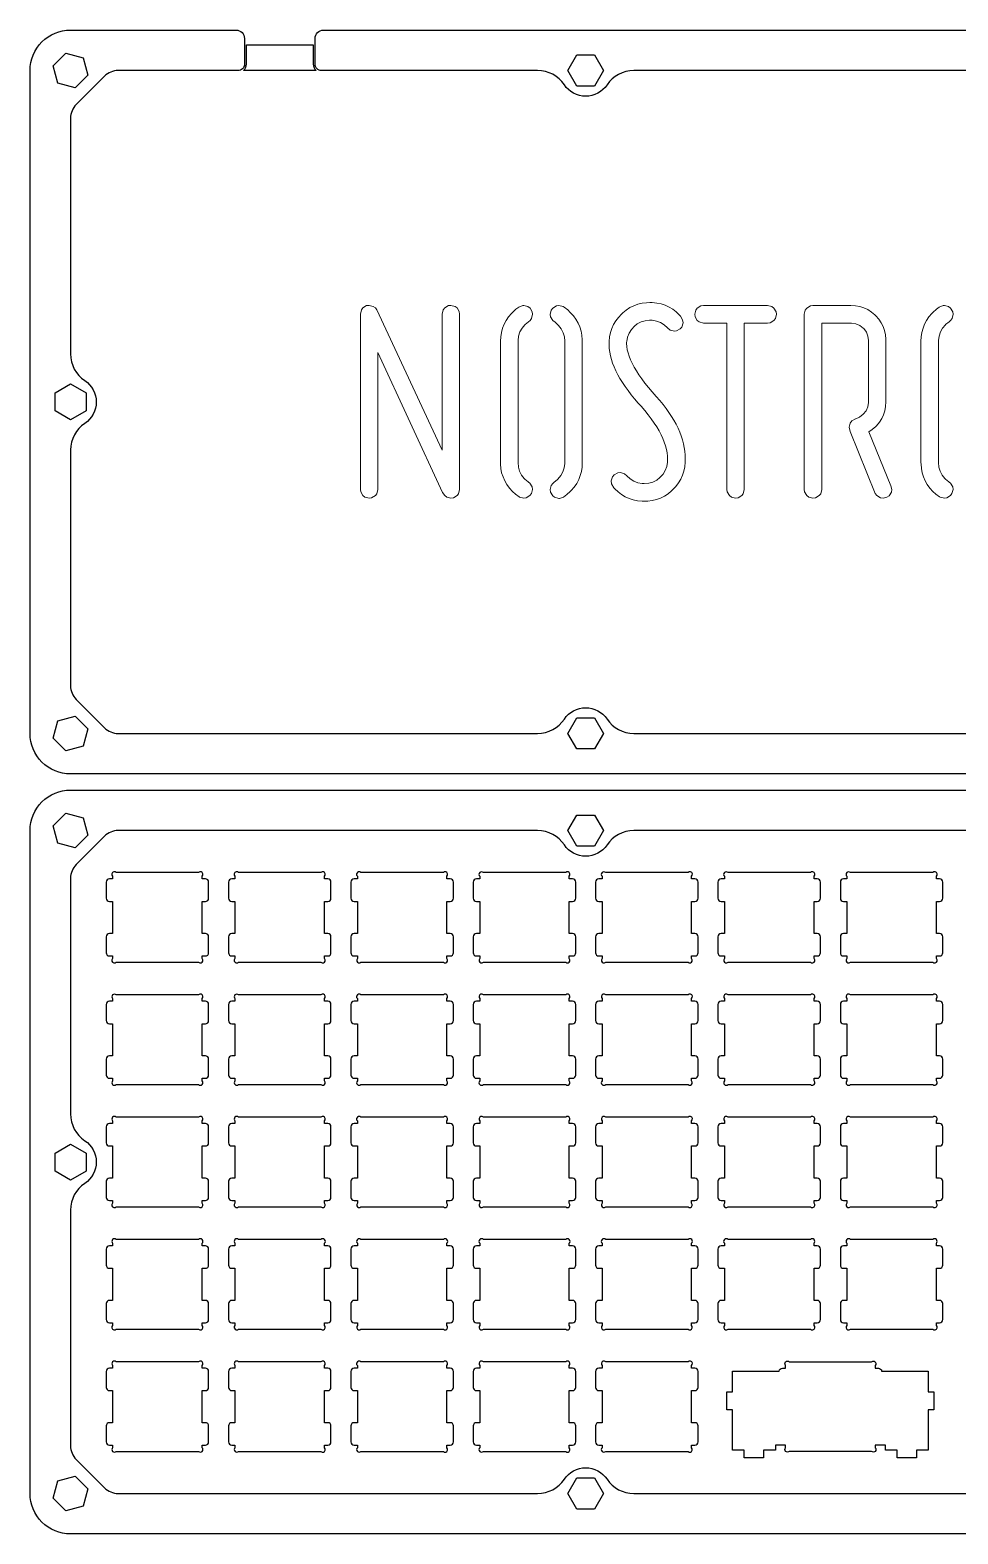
# Model space of a CAD drawing. Header units: inches. Extents: x 19 to 269, y -352 to -118.
# Drawn here: x 19.4 to 163.9, y -352.4 to -118.2 of the extents above; entities that cross this region are included whole.
import ezdxf

# ---------------------------------------------------------------- set-up
doc = ezdxf.new("R2010")
doc.units = ezdxf.units.IN
doc.header["$MEASUREMENT"] = 0
doc.layers.add('Acrylic Border', color=4, linetype='Continuous')

msp = doc.modelspace()

# ---------------------------------------------------------------- linework, layer by layer
at = {"layer": 'Acrylic Border'}
for points in [[(262.33, -234.04), (25.73, -234.04, -0.414214), (19.43, -227.74), (19.43, -124.49, -0.414214), (25.73, -118.19), (51.51, -118.19, -0.414214), (52.81, -119.49), (52.81, -123.49, -0.414214), (51.81, -124.49), (33.15, -124.49, 0.198912), (31.02, -125.37), (26.61, -129.78, 0.198912), (25.73, -131.9), (25.73, -168.63, 0.250492), (27.95, -172.79, -0.534522), (27.95, -179.44, 0.250492), (25.73, -183.59), (25.73, -220.32, 0.198912), (26.61, -222.44), (31.02, -226.86, 0.198912), (33.15, -227.74), (98.45, -227.74, 0.250492), (102.61, -225.51, -0.534522), (109.26, -225.51, 0.250492), (113.41, -227.74), (174.65, -227.74, 0.250492)], [(174.65, -124.49), (113.41, -124.49, 0.250492), (109.26, -126.71, -0.534522), (102.61, -126.71, 0.250492), (98.45, -124.49), (64.81, -124.49, -0.414214), (63.81, -123.49), (63.81, -119.49, -0.414214), (65.11, -118.19), (262.33, -118.19, -0.414214)], [(262.33, -352.42), (25.73, -352.42, -0.414214), (19.43, -346.12), (19.43, -242.87, -0.414214), (25.73, -236.57), (262.33, -236.57, -0.414214), (268.63, -242.87), (268.63, -346.12, -0.414214), (262.33, -352.42)], [(174.65, -242.87), (113.41, -242.87, 0.250492), (109.26, -245.1, -0.534522), (102.61, -245.1, 0.250492), (98.45, -242.87), (33.15, -242.87, 0.198912), (31.02, -243.75), (26.61, -248.17, 0.198912), (25.73, -250.29), (25.73, -287.01, 0.250492), (27.95, -291.17, -0.534522), (27.95, -297.82, 0.250492), (25.73, -301.98), (25.73, -338.71, 0.198912), (26.61, -340.83), (31.02, -345.24, 0.198912), (33.15, -346.12), (98.45, -346.12, 0.250492), (102.61, -343.9, -0.534522), (109.26, -343.9, 0.250492), (113.41, -346.12), (174.65, -346.12, 0.250492)]]:
    msp.add_lwpolyline(points, format="xyb", dxfattribs=at)
at = {"layer": 'Acrylic Border', "linetype": 'Continuous'}
for points in [[(23.03, -123.76), (25.01, -121.78), (27.71, -122.51), (28.44, -125.21), (26.46, -127.19), (23.75, -126.47)], [(104.53, -122.06), (107.33, -122.06), (108.73, -124.49), (107.33, -126.91), (104.53, -126.91), (103.13, -124.49)], [(23.31, -177.51), (23.31, -174.71), (25.73, -173.31), (28.16, -174.71), (28.16, -177.51), (25.73, -178.91)], [(25.01, -230.44), (23.03, -228.46), (23.75, -225.76), (26.46, -225.03), (28.44, -227.01), (27.71, -229.72)], [(104.53, -225.31), (107.33, -225.31), (108.73, -227.74), (107.33, -230.16), (104.53, -230.16), (103.13, -227.74)], [(23.03, -242.15), (25.01, -240.17), (27.71, -240.89), (28.44, -243.6), (26.46, -245.58), (23.75, -244.85)], [(107.33, -245.3), (104.53, -245.3), (103.13, -242.87), (104.53, -240.45), (107.33, -240.45), (108.73, -242.87)], [(28.16, -293.1), (28.16, -295.9), (25.73, -297.3), (23.31, -295.9), (23.31, -293.1), (25.73, -291.7)], [(25.01, -348.83), (23.03, -346.85), (23.75, -344.14), (26.46, -343.42), (28.44, -345.4), (27.71, -348.1)], [(107.33, -348.55), (104.53, -348.55), (103.13, -346.12), (104.53, -343.7), (107.33, -343.7), (108.73, -346.12)]]:
    msp.add_lwpolyline(points, close=True, dxfattribs=at)
at = {"layer": 'Acrylic Border'}
for points in [[(52.64, -124.49, 0.222999), (53.11, -123.49), (53.11, -120.49), (63.51, -120.49), (63.51, -123.49, 0.222999), (63.98, -124.49)], [(46.23, -262.81), (46.23, -262.4), (46.73, -262.4, 0.414214), (47.23, -261.9), (47.23, -259.4, 0.414214), (46.73, -258.9), (46.23, -258.9), (46.23, -253.9), (46.73, -253.9, 0.414214), (47.23, -253.4), (47.23, -250.9, 0.414214), (46.73, -250.4), (46.23, -250.4), (46.23, -249.99, 1), (45.67, -249.42), (32.85, -249.42, 1), (32.28, -249.99), (32.28, -250.4), (31.78, -250.4, 0.414214), (31.28, -250.9), (31.28, -253.4, 0.414214), (31.78, -253.9), (32.28, -253.9), (32.28, -258.9), (31.78, -258.9, 0.414214), (31.28, -259.4), (31.28, -261.9, 0.414214), (31.78, -262.4), (32.28, -262.4), (32.28, -262.81, 1), (32.85, -263.37), (45.67, -263.37, 1)], [(65.28, -262.81), (65.28, -262.4), (65.78, -262.4, 0.414214), (66.28, -261.9), (66.28, -259.4, 0.414214), (65.78, -258.9), (65.28, -258.9), (65.28, -253.9), (65.78, -253.9, 0.414214), (66.28, -253.4), (66.28, -250.9, 0.414214), (65.78, -250.4), (65.28, -250.4), (65.28, -249.99, 1), (64.72, -249.42), (51.9, -249.42, 1), (51.33, -249.99), (51.33, -250.4), (50.83, -250.4, 0.414214), (50.33, -250.9), (50.33, -253.4, 0.414214), (50.83, -253.9), (51.33, -253.9), (51.33, -258.9), (50.83, -258.9, 0.414214), (50.33, -259.4), (50.33, -261.9, 0.414214), (50.83, -262.4), (51.33, -262.4), (51.33, -262.81, 1), (51.9, -263.37), (64.72, -263.37, 1)], [(84.33, -262.81), (84.33, -262.4), (84.83, -262.4, 0.414214), (85.33, -261.9), (85.33, -259.4, 0.414214), (84.83, -258.9), (84.33, -258.9), (84.33, -253.9), (84.83, -253.9, 0.414214), (85.33, -253.4), (85.33, -250.9, 0.414214), (84.83, -250.4), (84.33, -250.4), (84.33, -249.99, 1), (83.77, -249.42), (70.95, -249.42, 1), (70.38, -249.99), (70.38, -250.4), (69.88, -250.4, 0.414214), (69.38, -250.9), (69.38, -253.4, 0.414214), (69.88, -253.9), (70.38, -253.9), (70.38, -258.9), (69.88, -258.9, 0.414214), (69.38, -259.4), (69.38, -261.9, 0.414214), (69.88, -262.4), (70.38, -262.4), (70.38, -262.81, 1), (70.95, -263.37), (83.77, -263.37, 1)], [(103.38, -262.81), (103.38, -262.4), (103.88, -262.4, 0.414214), (104.38, -261.9), (104.38, -259.4, 0.414214), (103.88, -258.9), (103.38, -258.9), (103.38, -253.9), (103.88, -253.9, 0.414214), (104.38, -253.4), (104.38, -250.9, 0.414214), (103.88, -250.4), (103.38, -250.4), (103.38, -249.99, 1), (102.82, -249.42), (90, -249.42, 1), (89.43, -249.99), (89.43, -250.4), (88.93, -250.4, 0.414214), (88.43, -250.9), (88.43, -253.4, 0.414214), (88.93, -253.9), (89.43, -253.9), (89.43, -258.9), (88.93, -258.9, 0.414214), (88.43, -259.4), (88.43, -261.9, 0.414214), (88.93, -262.4), (89.43, -262.4), (89.43, -262.81, 1), (90, -263.37), (102.82, -263.37, 1)], [(122.43, -262.81), (122.43, -262.4), (122.93, -262.4, 0.414214), (123.43, -261.9), (123.43, -259.4, 0.414214), (122.93, -258.9), (122.43, -258.9), (122.43, -253.9), (122.93, -253.9, 0.414214), (123.43, -253.4), (123.43, -250.9, 0.414214), (122.93, -250.4), (122.43, -250.4), (122.43, -249.99, 1), (121.87, -249.42), (109.05, -249.42, 1), (108.48, -249.99), (108.48, -250.4), (107.98, -250.4, 0.414214), (107.48, -250.9), (107.48, -253.4, 0.414214), (107.98, -253.9), (108.48, -253.9), (108.48, -258.9), (107.98, -258.9, 0.414214), (107.48, -259.4), (107.48, -261.9, 0.414214), (107.98, -262.4), (108.48, -262.4), (108.48, -262.81, 1), (109.05, -263.37), (121.87, -263.37, 1)], [(141.48, -262.81), (141.48, -262.4), (141.98, -262.4, 0.414214), (142.48, -261.9), (142.48, -259.4, 0.414214), (141.98, -258.9), (141.48, -258.9), (141.48, -253.9), (141.98, -253.9, 0.414214), (142.48, -253.4), (142.48, -250.9, 0.414214), (141.98, -250.4), (141.48, -250.4), (141.48, -249.99, 1), (140.92, -249.42), (128.1, -249.42, 1), (127.53, -249.99), (127.53, -250.4), (127.03, -250.4, 0.414214), (126.53, -250.9), (126.53, -253.4, 0.414214), (127.03, -253.9), (127.53, -253.9), (127.53, -258.9), (127.03, -258.9, 0.414214), (126.53, -259.4), (126.53, -261.9, 0.414214), (127.03, -262.4), (127.53, -262.4), (127.53, -262.81, 1), (128.1, -263.37), (140.92, -263.37, 1)], [(160.53, -262.81), (160.53, -262.4), (161.03, -262.4, 0.414214), (161.53, -261.9), (161.53, -259.4, 0.414214), (161.03, -258.9), (160.53, -258.9), (160.53, -253.9), (161.03, -253.9, 0.414214), (161.53, -253.4), (161.53, -250.9, 0.414214), (161.03, -250.4), (160.53, -250.4), (160.53, -249.99, 1), (159.97, -249.42), (147.15, -249.42, 1), (146.58, -249.99), (146.58, -250.4), (146.08, -250.4, 0.414214), (145.58, -250.9), (145.58, -253.4, 0.414214), (146.08, -253.9), (146.58, -253.9), (146.58, -258.9), (146.08, -258.9, 0.414214), (145.58, -259.4), (145.58, -261.9, 0.414214), (146.08, -262.4), (146.58, -262.4), (146.58, -262.81, 1), (147.15, -263.37), (159.97, -263.37, 1)], [(46.23, -281.86), (46.23, -281.45), (46.73, -281.45, 0.414214), (47.23, -280.95), (47.23, -278.45, 0.414214), (46.73, -277.95), (46.23, -277.95), (46.23, -272.95), (46.73, -272.95, 0.414214), (47.23, -272.45), (47.23, -269.95, 0.414214), (46.73, -269.45), (46.23, -269.45), (46.23, -269.04, 1), (45.67, -268.47), (32.85, -268.47, 1), (32.28, -269.04), (32.28, -269.45), (31.78, -269.45, 0.414214), (31.28, -269.95), (31.28, -272.45, 0.414214), (31.78, -272.95), (32.28, -272.95), (32.28, -277.95), (31.78, -277.95, 0.414214), (31.28, -278.45), (31.28, -280.95, 0.414214), (31.78, -281.45), (32.28, -281.45), (32.28, -281.86, 1), (32.85, -282.42), (45.67, -282.42, 1)], [(65.28, -281.86), (65.28, -281.45), (65.78, -281.45, 0.414214), (66.28, -280.95), (66.28, -278.45, 0.414214), (65.78, -277.95), (65.28, -277.95), (65.28, -272.95), (65.78, -272.95, 0.414214), (66.28, -272.45), (66.28, -269.95, 0.414214), (65.78, -269.45), (65.28, -269.45), (65.28, -269.04, 1), (64.72, -268.47), (51.9, -268.47, 1), (51.33, -269.04), (51.33, -269.45), (50.83, -269.45, 0.414214), (50.33, -269.95), (50.33, -272.45, 0.414214), (50.83, -272.95), (51.33, -272.95), (51.33, -277.95), (50.83, -277.95, 0.414214), (50.33, -278.45), (50.33, -280.95, 0.414214), (50.83, -281.45), (51.33, -281.45), (51.33, -281.86, 1), (51.9, -282.42), (64.72, -282.42, 1)], [(84.33, -281.86), (84.33, -281.45), (84.83, -281.45, 0.414214), (85.33, -280.95), (85.33, -278.45, 0.414214), (84.83, -277.95), (84.33, -277.95), (84.33, -272.95), (84.83, -272.95, 0.414214), (85.33, -272.45), (85.33, -269.95, 0.414214), (84.83, -269.45), (84.33, -269.45), (84.33, -269.04, 1), (83.77, -268.47), (70.95, -268.47, 1), (70.38, -269.04), (70.38, -269.45), (69.88, -269.45, 0.414214), (69.38, -269.95), (69.38, -272.45, 0.414214), (69.88, -272.95), (70.38, -272.95), (70.38, -277.95), (69.88, -277.95, 0.414214), (69.38, -278.45), (69.38, -280.95, 0.414214), (69.88, -281.45), (70.38, -281.45), (70.38, -281.86, 1), (70.95, -282.42), (83.77, -282.42, 1)], [(103.38, -281.86), (103.38, -281.45), (103.88, -281.45, 0.414214), (104.38, -280.95), (104.38, -278.45, 0.414214), (103.88, -277.95), (103.38, -277.95), (103.38, -272.95), (103.88, -272.95, 0.414214), (104.38, -272.45), (104.38, -269.95, 0.414214), (103.88, -269.45), (103.38, -269.45), (103.38, -269.04, 1), (102.82, -268.47), (90, -268.47, 1), (89.43, -269.04), (89.43, -269.45), (88.93, -269.45, 0.414214), (88.43, -269.95), (88.43, -272.45, 0.414214), (88.93, -272.95), (89.43, -272.95), (89.43, -277.95), (88.93, -277.95, 0.414214), (88.43, -278.45), (88.43, -280.95, 0.414214), (88.93, -281.45), (89.43, -281.45), (89.43, -281.86, 1), (90, -282.42), (102.82, -282.42, 1)], [(122.43, -281.86), (122.43, -281.45), (122.93, -281.45, 0.414214), (123.43, -280.95), (123.43, -278.45, 0.414214), (122.93, -277.95), (122.43, -277.95), (122.43, -272.95), (122.93, -272.95, 0.414214), (123.43, -272.45), (123.43, -269.95, 0.414214), (122.93, -269.45), (122.43, -269.45), (122.43, -269.04, 1), (121.87, -268.47), (109.05, -268.47, 1), (108.48, -269.04), (108.48, -269.45), (107.98, -269.45, 0.414214), (107.48, -269.95), (107.48, -272.45, 0.414214), (107.98, -272.95), (108.48, -272.95), (108.48, -277.95), (107.98, -277.95, 0.414214), (107.48, -278.45), (107.48, -280.95, 0.414214), (107.98, -281.45), (108.48, -281.45), (108.48, -281.86, 1), (109.05, -282.42), (121.87, -282.42, 1)], [(141.48, -281.86), (141.48, -281.45), (141.98, -281.45, 0.414214), (142.48, -280.95), (142.48, -278.45, 0.414214), (141.98, -277.95), (141.48, -277.95), (141.48, -272.95), (141.98, -272.95, 0.414214), (142.48, -272.45), (142.48, -269.95, 0.414214), (141.98, -269.45), (141.48, -269.45), (141.48, -269.04, 1), (140.92, -268.47), (128.1, -268.47, 1), (127.53, -269.04), (127.53, -269.45), (127.03, -269.45, 0.414214), (126.53, -269.95), (126.53, -272.45, 0.414214), (127.03, -272.95), (127.53, -272.95), (127.53, -277.95), (127.03, -277.95, 0.414214), (126.53, -278.45), (126.53, -280.95, 0.414214), (127.03, -281.45), (127.53, -281.45), (127.53, -281.86, 1), (128.1, -282.42), (140.92, -282.42, 1)], [(160.53, -281.86), (160.53, -281.45), (161.03, -281.45, 0.414214), (161.53, -280.95), (161.53, -278.45, 0.414214), (161.03, -277.95), (160.53, -277.95), (160.53, -272.95), (161.03, -272.95, 0.414214), (161.53, -272.45), (161.53, -269.95, 0.414214), (161.03, -269.45), (160.53, -269.45), (160.53, -269.04, 1), (159.97, -268.47), (147.15, -268.47, 1), (146.58, -269.04), (146.58, -269.45), (146.08, -269.45, 0.414214), (145.58, -269.95), (145.58, -272.45, 0.414214), (146.08, -272.95), (146.58, -272.95), (146.58, -277.95), (146.08, -277.95, 0.414214), (145.58, -278.45), (145.58, -280.95, 0.414214), (146.08, -281.45), (146.58, -281.45), (146.58, -281.86, 1), (147.15, -282.42), (159.97, -282.42, 1)], [(46.23, -300.91), (46.23, -300.5), (46.73, -300.5, 0.414214), (47.23, -300), (47.23, -297.5, 0.414214), (46.73, -297), (46.23, -297), (46.23, -292), (46.73, -292, 0.414214), (47.23, -291.5), (47.23, -289, 0.414214), (46.73, -288.5), (46.23, -288.5), (46.23, -288.09, 1), (45.67, -287.52), (32.85, -287.52, 1), (32.28, -288.09), (32.28, -288.5), (31.78, -288.5, 0.414214), (31.28, -289), (31.28, -291.5, 0.414214), (31.78, -292), (32.28, -292), (32.28, -297), (31.78, -297, 0.414214), (31.28, -297.5), (31.28, -300, 0.414214), (31.78, -300.5), (32.28, -300.5), (32.28, -300.91, 1), (32.85, -301.47), (45.67, -301.47, 1)], [(65.28, -300.91), (65.28, -300.5), (65.78, -300.5, 0.414214), (66.28, -300), (66.28, -297.5, 0.414214), (65.78, -297), (65.28, -297), (65.28, -292), (65.78, -292, 0.414214), (66.28, -291.5), (66.28, -289, 0.414214), (65.78, -288.5), (65.28, -288.5), (65.28, -288.09, 1), (64.72, -287.52), (51.9, -287.52, 1), (51.33, -288.09), (51.33, -288.5), (50.83, -288.5, 0.414214), (50.33, -289), (50.33, -291.5, 0.414214), (50.83, -292), (51.33, -292), (51.33, -297), (50.83, -297, 0.414214), (50.33, -297.5), (50.33, -300, 0.414214), (50.83, -300.5), (51.33, -300.5), (51.33, -300.91, 1), (51.9, -301.47), (64.72, -301.47, 1)], [(84.33, -300.91), (84.33, -300.5), (84.83, -300.5, 0.414214), (85.33, -300), (85.33, -297.5, 0.414214), (84.83, -297), (84.33, -297), (84.33, -292), (84.83, -292, 0.414214), (85.33, -291.5), (85.33, -289, 0.414214), (84.83, -288.5), (84.33, -288.5), (84.33, -288.09, 1), (83.77, -287.52), (70.95, -287.52, 1), (70.38, -288.09), (70.38, -288.5), (69.88, -288.5, 0.414214), (69.38, -289), (69.38, -291.5, 0.414214), (69.88, -292), (70.38, -292), (70.38, -297), (69.88, -297, 0.414214), (69.38, -297.5), (69.38, -300, 0.414214), (69.88, -300.5), (70.38, -300.5), (70.38, -300.91, 1), (70.95, -301.47), (83.77, -301.47, 1)], [(103.38, -300.91), (103.38, -300.5), (103.88, -300.5, 0.414214), (104.38, -300), (104.38, -297.5, 0.414214), (103.88, -297), (103.38, -297), (103.38, -292), (103.88, -292, 0.414214), (104.38, -291.5), (104.38, -289, 0.414214), (103.88, -288.5), (103.38, -288.5), (103.38, -288.09, 1), (102.82, -287.52), (90, -287.52, 1), (89.43, -288.09), (89.43, -288.5), (88.93, -288.5, 0.414214), (88.43, -289), (88.43, -291.5, 0.414214), (88.93, -292), (89.43, -292), (89.43, -297), (88.93, -297, 0.414214), (88.43, -297.5), (88.43, -300, 0.414214), (88.93, -300.5), (89.43, -300.5), (89.43, -300.91, 1), (90, -301.47), (102.82, -301.47, 1)], [(122.43, -300.91), (122.43, -300.5), (122.93, -300.5, 0.414214), (123.43, -300), (123.43, -297.5, 0.414214), (122.93, -297), (122.43, -297), (122.43, -292), (122.93, -292, 0.414214), (123.43, -291.5), (123.43, -289, 0.414214), (122.93, -288.5), (122.43, -288.5), (122.43, -288.09, 1), (121.87, -287.52), (109.05, -287.52, 1), (108.48, -288.09), (108.48, -288.5), (107.98, -288.5, 0.414214), (107.48, -289), (107.48, -291.5, 0.414214), (107.98, -292), (108.48, -292), (108.48, -297), (107.98, -297, 0.414214), (107.48, -297.5), (107.48, -300, 0.414214), (107.98, -300.5), (108.48, -300.5), (108.48, -300.91, 1), (109.05, -301.47), (121.87, -301.47, 1)], [(141.48, -300.91), (141.48, -300.5), (141.98, -300.5, 0.414214), (142.48, -300), (142.48, -297.5, 0.414214), (141.98, -297), (141.48, -297), (141.48, -292), (141.98, -292, 0.414214), (142.48, -291.5), (142.48, -289, 0.414214), (141.98, -288.5), (141.48, -288.5), (141.48, -288.09, 1), (140.92, -287.52), (128.1, -287.52, 1), (127.53, -288.09), (127.53, -288.5), (127.03, -288.5, 0.414214), (126.53, -289), (126.53, -291.5, 0.414214), (127.03, -292), (127.53, -292), (127.53, -297), (127.03, -297, 0.414214), (126.53, -297.5), (126.53, -300, 0.414214), (127.03, -300.5), (127.53, -300.5), (127.53, -300.91, 1), (128.1, -301.47), (140.92, -301.47, 1)], [(160.53, -300.91), (160.53, -300.5), (161.03, -300.5, 0.414214), (161.53, -300), (161.53, -297.5, 0.414214), (161.03, -297), (160.53, -297), (160.53, -292), (161.03, -292, 0.414214), (161.53, -291.5), (161.53, -289, 0.414214), (161.03, -288.5), (160.53, -288.5), (160.53, -288.09, 1), (159.97, -287.52), (147.15, -287.52, 1), (146.58, -288.09), (146.58, -288.5), (146.08, -288.5, 0.414214), (145.58, -289), (145.58, -291.5, 0.414214), (146.08, -292), (146.58, -292), (146.58, -297), (146.08, -297, 0.414214), (145.58, -297.5), (145.58, -300, 0.414214), (146.08, -300.5), (146.58, -300.5), (146.58, -300.91, 1), (147.15, -301.47), (159.97, -301.47, 1)], [(46.23, -319.96), (46.23, -319.55), (46.73, -319.55, 0.414214), (47.23, -319.05), (47.23, -316.55, 0.414214), (46.73, -316.05), (46.23, -316.05), (46.23, -311.05), (46.73, -311.05, 0.414214), (47.23, -310.55), (47.23, -308.05, 0.414214), (46.73, -307.55), (46.23, -307.55), (46.23, -307.14, 1), (45.67, -306.57), (32.85, -306.57, 1), (32.28, -307.14), (32.28, -307.55), (31.78, -307.55, 0.414214), (31.28, -308.05), (31.28, -310.55, 0.414214), (31.78, -311.05), (32.28, -311.05), (32.28, -316.05), (31.78, -316.05, 0.414214), (31.28, -316.55), (31.28, -319.05, 0.414214), (31.78, -319.55), (32.28, -319.55), (32.28, -319.96, 1), (32.85, -320.52), (45.67, -320.52, 1)], [(65.28, -319.96), (65.28, -319.55), (65.78, -319.55, 0.414214), (66.28, -319.05), (66.28, -316.55, 0.414214), (65.78, -316.05), (65.28, -316.05), (65.28, -311.05), (65.78, -311.05, 0.414214), (66.28, -310.55), (66.28, -308.05, 0.414214), (65.78, -307.55), (65.28, -307.55), (65.28, -307.14, 1), (64.72, -306.57), (51.9, -306.57, 1), (51.33, -307.14), (51.33, -307.55), (50.83, -307.55, 0.414214), (50.33, -308.05), (50.33, -310.55, 0.414214), (50.83, -311.05), (51.33, -311.05), (51.33, -316.05), (50.83, -316.05, 0.414214), (50.33, -316.55), (50.33, -319.05, 0.414214), (50.83, -319.55), (51.33, -319.55), (51.33, -319.96, 1), (51.9, -320.52), (64.72, -320.52, 1)], [(84.33, -319.96), (84.33, -319.55), (84.83, -319.55, 0.414214), (85.33, -319.05), (85.33, -316.55, 0.414214), (84.83, -316.05), (84.33, -316.05), (84.33, -311.05), (84.83, -311.05, 0.414214), (85.33, -310.55), (85.33, -308.05, 0.414214), (84.83, -307.55), (84.33, -307.55), (84.33, -307.14, 1), (83.77, -306.57), (70.95, -306.57, 1), (70.38, -307.14), (70.38, -307.55), (69.88, -307.55, 0.414214), (69.38, -308.05), (69.38, -310.55, 0.414214), (69.88, -311.05), (70.38, -311.05), (70.38, -316.05), (69.88, -316.05, 0.414214), (69.38, -316.55), (69.38, -319.05, 0.414214), (69.88, -319.55), (70.38, -319.55), (70.38, -319.96, 1), (70.95, -320.52), (83.77, -320.52, 1)], [(103.38, -319.96), (103.38, -319.55), (103.88, -319.55, 0.414214), (104.38, -319.05), (104.38, -316.55, 0.414214), (103.88, -316.05), (103.38, -316.05), (103.38, -311.05), (103.88, -311.05, 0.414214), (104.38, -310.55), (104.38, -308.05, 0.414214), (103.88, -307.55), (103.38, -307.55), (103.38, -307.14, 1), (102.82, -306.57), (90, -306.57, 1), (89.43, -307.14), (89.43, -307.55), (88.93, -307.55, 0.414214), (88.43, -308.05), (88.43, -310.55, 0.414214), (88.93, -311.05), (89.43, -311.05), (89.43, -316.05), (88.93, -316.05, 0.414214), (88.43, -316.55), (88.43, -319.05, 0.414214), (88.93, -319.55), (89.43, -319.55), (89.43, -319.96, 1), (90, -320.52), (102.82, -320.52, 1)], [(122.43, -319.96), (122.43, -319.55), (122.93, -319.55, 0.414214), (123.43, -319.05), (123.43, -316.55, 0.414214), (122.93, -316.05), (122.43, -316.05), (122.43, -311.05), (122.93, -311.05, 0.414214), (123.43, -310.55), (123.43, -308.05, 0.414214), (122.93, -307.55), (122.43, -307.55), (122.43, -307.14, 1), (121.87, -306.57), (109.05, -306.57, 1), (108.48, -307.14), (108.48, -307.55), (107.98, -307.55, 0.414214), (107.48, -308.05), (107.48, -310.55, 0.414214), (107.98, -311.05), (108.48, -311.05), (108.48, -316.05), (107.98, -316.05, 0.414214), (107.48, -316.55), (107.48, -319.05, 0.414214), (107.98, -319.55), (108.48, -319.55), (108.48, -319.96, 1), (109.05, -320.52), (121.87, -320.52, 1)], [(141.48, -319.96), (141.48, -319.55), (141.98, -319.55, 0.414214), (142.48, -319.05), (142.48, -316.55, 0.414214), (141.98, -316.05), (141.48, -316.05), (141.48, -311.05), (141.98, -311.05, 0.414214), (142.48, -310.55), (142.48, -308.05, 0.414214), (141.98, -307.55), (141.48, -307.55), (141.48, -307.14, 1), (140.92, -306.57), (128.1, -306.57, 1), (127.53, -307.14), (127.53, -307.55), (127.03, -307.55, 0.414214), (126.53, -308.05), (126.53, -310.55, 0.414214), (127.03, -311.05), (127.53, -311.05), (127.53, -316.05), (127.03, -316.05, 0.414214), (126.53, -316.55), (126.53, -319.05, 0.414214), (127.03, -319.55), (127.53, -319.55), (127.53, -319.96, 1), (128.1, -320.52), (140.92, -320.52, 1)], [(160.53, -319.96), (160.53, -319.55), (161.03, -319.55, 0.414214), (161.53, -319.05), (161.53, -316.55, 0.414214), (161.03, -316.05), (160.53, -316.05), (160.53, -311.05), (161.03, -311.05, 0.414214), (161.53, -310.55), (161.53, -308.05, 0.414214), (161.03, -307.55), (160.53, -307.55), (160.53, -307.14, 1), (159.97, -306.57), (147.15, -306.57, 1), (146.58, -307.14), (146.58, -307.55), (146.08, -307.55, 0.414214), (145.58, -308.05), (145.58, -310.55, 0.414214), (146.08, -311.05), (146.58, -311.05), (146.58, -316.05), (146.08, -316.05, 0.414214), (145.58, -316.55), (145.58, -319.05, 0.414214), (146.08, -319.55), (146.58, -319.55), (146.58, -319.96, 1), (147.15, -320.52), (159.97, -320.52, 1)], [(46.23, -339.01), (46.23, -338.6), (46.73, -338.6, 0.414214), (47.23, -338.1), (47.23, -335.6, 0.414214), (46.73, -335.1), (46.23, -335.1), (46.23, -330.1), (46.73, -330.1, 0.414214), (47.23, -329.6), (47.23, -327.1, 0.414214), (46.73, -326.6), (46.23, -326.6), (46.23, -326.19, 1), (45.67, -325.62), (32.85, -325.62, 1), (32.28, -326.19), (32.28, -326.6), (31.78, -326.6, 0.414214), (31.28, -327.1), (31.28, -329.6, 0.414214), (31.78, -330.1), (32.28, -330.1), (32.28, -335.1), (31.78, -335.1, 0.414214), (31.28, -335.6), (31.28, -338.1, 0.414214), (31.78, -338.6), (32.28, -338.6), (32.28, -339.01, 1), (32.85, -339.57), (45.67, -339.57, 1)], [(65.28, -339.01), (65.28, -338.6), (65.78, -338.6, 0.414214), (66.28, -338.1), (66.28, -335.6, 0.414214), (65.78, -335.1), (65.28, -335.1), (65.28, -330.1), (65.78, -330.1, 0.414214), (66.28, -329.6), (66.28, -327.1, 0.414214), (65.78, -326.6), (65.28, -326.6), (65.28, -326.19, 1), (64.72, -325.62), (51.9, -325.62, 1), (51.33, -326.19), (51.33, -326.6), (50.83, -326.6, 0.414214), (50.33, -327.1), (50.33, -329.6, 0.414214), (50.83, -330.1), (51.33, -330.1), (51.33, -335.1), (50.83, -335.1, 0.414214), (50.33, -335.6), (50.33, -338.1, 0.414214), (50.83, -338.6), (51.33, -338.6), (51.33, -339.01, 1), (51.9, -339.57), (64.72, -339.57, 1)], [(84.33, -339.01), (84.33, -338.6), (84.83, -338.6, 0.414214), (85.33, -338.1), (85.33, -335.6, 0.414214), (84.83, -335.1), (84.33, -335.1), (84.33, -330.1), (84.83, -330.1, 0.414214), (85.33, -329.6), (85.33, -327.1, 0.414214), (84.83, -326.6), (84.33, -326.6), (84.33, -326.19, 1), (83.77, -325.62), (70.95, -325.62, 1), (70.38, -326.19), (70.38, -326.6), (69.88, -326.6, 0.414214), (69.38, -327.1), (69.38, -329.6, 0.414214), (69.88, -330.1), (70.38, -330.1), (70.38, -335.1), (69.88, -335.1, 0.414214), (69.38, -335.6), (69.38, -338.1, 0.414214), (69.88, -338.6), (70.38, -338.6), (70.38, -339.01, 1), (70.95, -339.57), (83.77, -339.57, 1)], [(103.38, -339.01), (103.38, -338.6), (103.88, -338.6, 0.414214), (104.38, -338.1), (104.38, -335.6, 0.414214), (103.88, -335.1), (103.38, -335.1), (103.38, -330.1), (103.88, -330.1, 0.414214), (104.38, -329.6), (104.38, -327.1, 0.414214), (103.88, -326.6), (103.38, -326.6), (103.38, -326.19, 1), (102.82, -325.62), (90, -325.62, 1), (89.43, -326.19), (89.43, -326.6), (88.93, -326.6, 0.414214), (88.43, -327.1), (88.43, -329.6, 0.414214), (88.93, -330.1), (89.43, -330.1), (89.43, -335.1), (88.93, -335.1, 0.414214), (88.43, -335.6), (88.43, -338.1, 0.414214), (88.93, -338.6), (89.43, -338.6), (89.43, -339.01, 1), (90, -339.57), (102.82, -339.57, 1)], [(122.43, -339.01), (122.43, -338.6), (122.93, -338.6, 0.414214), (123.43, -338.1), (123.43, -335.6, 0.414214), (122.93, -335.1), (122.43, -335.1), (122.43, -330.1), (122.93, -330.1, 0.414214), (123.43, -329.6), (123.43, -327.1, 0.414214), (122.93, -326.6), (122.43, -326.6), (122.43, -326.19, 1), (121.87, -325.62), (109.05, -325.62, 1), (108.48, -326.19), (108.48, -326.6), (107.98, -326.6, 0.414214), (107.48, -327.1), (107.48, -329.6, 0.414214), (107.98, -330.1), (108.48, -330.1), (108.48, -335.1), (107.98, -335.1, 0.414214), (107.48, -335.6), (107.48, -338.1, 0.414214), (107.98, -338.6), (108.48, -338.6), (108.48, -339.01, 1), (109.05, -339.57), (121.87, -339.57, 1)]]:
    msp.add_lwpolyline(points, format="xyb", close=True, dxfattribs=at)
at = {"layer": 'Acrylic Border', "lineweight": 0}
for points in [[(73.41, -190.4), (73.57, -189.74), (73.57, -168.43), (83.64, -190.19), (83.98, -190.7), (84.29, -190.94), (84.94, -191.1), (85.34, -191.05), (85.92, -190.7), (86.14, -190.41), (86.3, -189.77), (86.3, -162.43), (86.25, -162.04), (85.92, -161.45), (85.59, -161.22), (84.94, -161.06), (84.56, -161.11), (83.98, -161.45), (83.74, -161.77), (83.58, -162.43), (83.58, -183.62), (73.42, -161.77), (73.19, -161.45), (72.86, -161.22), (72.21, -161.06), (71.83, -161.11), (71.26, -161.45), (71.01, -161.77), (70.85, -162.43), (70.85, -189.74), (70.9, -190.13), (71.26, -190.7), (71.56, -190.94), (72.21, -191.1), (72.61, -191.05), (73.19, -190.7)], [(96.31, -161.08), (96.14, -161.09), (95.51, -161.33), (95.06, -161.67), (94.53, -162.16), (94.37, -162.32), (93.92, -162.85), (93.54, -163.42), (93.23, -164), (92.98, -164.62), (92.81, -165.27), (92.71, -165.95), (92.66, -166.66), (92.66, -185.56), (92.67, -185.79), (92.73, -186.48), (92.85, -187.16), (93.06, -187.79), (93.32, -188.4), (93.65, -188.99), (94.06, -189.54), (94.53, -190.06), (95, -190.48), (95.56, -190.9), (95.63, -190.95), (96.31, -191.1), (96.68, -191.05), (97.26, -190.7), (97.51, -190.39), (97.67, -189.74), (97.61, -189.34), (97.26, -188.76), (97.05, -188.6), (97, -188.57), (96.47, -188.13), (96.37, -188.03), (95.95, -187.49), (95.64, -186.89), (95.45, -186.25), (95.4, -185.56), (95.4, -166.66), (95.4, -166.53), (95.48, -165.84), (95.68, -165.21), (96.02, -164.62), (96.47, -164.09), (96.51, -164.05), (97.05, -163.61), (97.28, -163.41), (97.51, -163.11), (97.67, -162.45), (97.62, -162.08), (97.28, -161.49), (96.95, -161.25)], [(101.76, -161.11), (101.38, -161.15), (100.81, -161.49), (100.56, -161.82), (100.4, -162.47), (100.45, -162.86), (100.81, -163.42), (101.17, -163.7), (101.6, -164.09), (101.69, -164.18), (102.12, -164.73), (102.42, -165.32), (102.61, -165.96), (102.67, -166.66), (102.67, -185.56), (102.67, -185.68), (102.59, -186.37), (102.38, -187), (102.05, -187.59), (101.6, -188.13), (101.53, -188.19), (100.99, -188.63), (100.81, -188.79), (100.56, -189.11), (100.4, -189.77), (100.45, -190.14), (100.81, -190.72), (101.1, -190.96), (101.76, -191.13), (101.84, -191.13), (102.48, -190.93), (103, -190.54), (103.53, -190.06), (103.69, -189.9), (104.14, -189.36), (104.53, -188.8), (104.84, -188.21), (105.09, -187.59), (105.26, -186.94), (105.36, -186.26), (105.39, -185.56), (105.39, -166.66), (105.39, -166.43), (105.33, -165.73), (105.21, -165.06), (105.01, -164.42), (104.75, -163.82), (104.41, -163.23), (104.01, -162.68), (103.53, -162.16), (103.13, -161.78), (102.58, -161.36), (102.42, -161.26)], [(115.9, -160.63), (115.4, -160.65), (114.72, -160.74), (114.06, -160.9), (113.43, -161.13), (112.83, -161.42), (112.25, -161.8), (111.69, -162.24), (111.5, -162.43), (111.03, -162.93), (110.62, -163.48), (110.28, -164.05), (110, -164.66), (109.8, -165.31), (109.66, -165.98), (109.58, -166.68), (109.58, -167.04), (109.58, -167.22), (109.61, -167.77), (109.68, -168.33), (109.79, -168.9), (109.94, -169.48), (110.12, -170.06), (110.35, -170.66), (110.62, -171.25), (110.92, -171.86), (111.26, -172.47), (111.64, -173.08), (112.06, -173.71), (112.52, -174.34), (113.02, -174.98), (113.55, -175.63), (114.12, -176.28), (114.57, -176.78), (115.14, -177.45), (115.66, -178.11), (116.15, -178.76), (116.59, -179.39), (116.99, -180.01), (117.35, -180.62), (117.66, -181.23), (117.94, -181.81), (118.17, -182.38), (118.36, -182.94), (118.51, -183.5), (118.61, -184.03), (118.68, -184.56), (118.69, -185.08), (118.69, -185.38), (118.68, -185.5), (118.56, -186.18), (118.33, -186.8), (117.97, -187.37), (117.49, -187.88), (116.99, -188.27), (116.39, -188.59), (115.75, -188.77), (115.06, -188.83), (114.87, -188.83), (114.74, -188.82), (114.06, -188.7), (113.43, -188.46), (112.86, -188.1), (112.35, -187.62), (111.95, -187.3), (111.33, -187.1), (110.94, -187.15), (110.35, -187.45), (110.1, -187.75), (109.89, -188.4), (109.97, -188.87), (110.33, -189.47), (110.48, -189.63), (110.98, -190.12), (111.53, -190.53), (112.1, -190.87), (112.7, -191.16), (113.34, -191.36), (114.01, -191.5), (114.72, -191.58), (115.08, -191.58), (115.62, -191.56), (116.3, -191.47), (116.95, -191.31), (117.58, -191.08), (118.18, -190.77), (118.76, -190.4), (119.31, -189.95), (119.5, -189.77), (119.97, -189.26), (120.38, -188.71), (120.72, -188.14), (121, -187.53), (121.2, -186.89), (121.35, -186.22), (121.42, -185.51), (121.44, -185.01), (121.44, -184.99), (121.42, -184.41), (121.37, -183.8), (121.29, -183.21), (121.16, -182.61), (121, -182.01), (120.8, -181.4), (120.57, -180.8), (120.31, -180.19), (120.01, -179.57), (119.67, -178.97), (119.31, -178.35), (118.9, -177.74), (118.45, -177.12), (117.98, -176.5), (117.47, -175.88), (116.92, -175.25), (116.29, -174.55), (115.7, -173.85), (115.16, -173.18), (114.67, -172.51), (114.22, -171.88), (113.82, -171.26), (113.46, -170.67), (113.15, -170.09), (112.9, -169.53), (112.69, -168.98), (112.52, -168.46), (112.4, -167.97), (112.33, -167.48), (112.31, -167.02), (112.31, -166.82), (112.32, -166.68), (112.44, -166), (112.69, -165.38), (113.04, -164.81), (113.51, -164.29), (113.94, -163.96), (114.55, -163.64), (115.19, -163.45), (115.88, -163.38), (116.12, -163.38), (116.12, -163.38), (116.28, -163.39), (116.95, -163.51), (117.58, -163.74), (118.15, -164.1), (118.68, -164.56), (119.09, -164.91), (119.74, -165.09), (120.06, -165.05), (120.65, -164.73), (120.9, -164.44), (121.1, -163.79), (121.03, -163.33), (121.03, -163.33), (120.68, -162.73), (120.52, -162.57), (120.02, -162.08), (119.48, -161.67), (118.91, -161.32), (118.3, -161.05), (117.66, -160.84), (116.99, -160.7), (116.28, -160.63)], [(134.26, -161.08), (124.27, -161.08), (123.88, -161.14), (123.31, -161.48), (123.06, -161.8), (122.9, -162.45), (122.96, -162.84), (123.31, -163.41), (123.61, -163.65), (124.27, -163.82), (127.9, -163.82), (127.9, -189.74), (127.95, -190.13), (128.31, -190.7), (128.61, -190.94), (129.26, -191.1), (129.67, -191.05), (130.24, -190.7), (130.47, -190.4), (130.63, -189.74), (130.63, -163.82), (134.26, -163.82), (134.66, -163.76), (135.24, -163.41), (135.46, -163.11), (135.63, -162.45), (135.57, -162.05), (135.24, -161.48), (134.92, -161.24)], [(140.11, -161.8), (139.95, -162.45), (139.95, -189.74), (140, -190.13), (140.36, -190.7), (140.66, -190.94), (141.31, -191.1), (141.71, -191.05), (142.29, -190.7), (142.52, -190.4), (142.68, -189.74), (142.68, -163.82), (147.22, -163.82), (147.32, -163.82), (147.99, -163.92), (148.6, -164.18), (149.15, -164.61), (149.22, -164.68), (149.63, -165.24), (149.87, -165.86), (149.95, -166.55), (149.95, -176.09), (149.95, -176.2), (149.84, -176.88), (149.58, -177.49), (149.15, -178.03), (148.58, -178.47), (147.97, -178.73), (147.95, -178.74), (147.36, -179.07), (147.11, -179.4), (146.95, -180.05), (147.11, -180.71), (150.99, -190.36), (151.25, -190.7), (151.81, -191.06), (152.23, -191.1), (152.84, -190.95), (153.16, -190.72), (153.52, -190.15), (153.59, -189.74), (153.45, -189.15), (150.04, -180.78), (150.55, -180.42), (151.09, -179.94), (151.21, -179.81), (151.66, -179.28), (152.02, -178.71), (152.31, -178.1), (152.52, -177.47), (152.63, -176.8), (152.68, -176.09), (152.68, -166.55), (152.68, -166.35), (152.61, -165.65), (152.46, -165), (152.24, -164.37), (151.94, -163.77), (151.55, -163.21), (151.09, -162.68), (150.94, -162.54), (150.41, -162.1), (149.84, -161.73), (149.23, -161.45), (148.59, -161.25), (147.92, -161.13), (147.22, -161.08), (141.31, -161.08), (140.93, -161.14), (140.36, -161.48)], [(161.77, -161.08), (161.6, -161.09), (160.97, -161.33), (160.53, -161.67), (159.99, -162.16), (159.83, -162.32), (159.38, -162.85), (159, -163.42), (158.69, -164), (158.45, -164.62), (158.28, -165.27), (158.17, -165.95), (158.13, -166.66), (158.13, -185.56), (158.14, -185.79), (158.19, -186.48), (158.32, -187.16), (158.51, -187.79), (158.78, -188.4), (159.12, -188.99), (159.52, -189.54), (159.99, -190.06), (160.46, -190.48), (161.02, -190.9), (161.1, -190.95), (161.77, -191.1), (162.15, -191.05), (162.73, -190.7), (162.96, -190.39), (163.13, -189.74), (163.08, -189.34), (162.73, -188.76), (162.52, -188.6), (162.47, -188.57), (161.93, -188.13), (161.84, -188.03), (161.41, -187.49), (161.1, -186.89), (160.92, -186.25), (160.86, -185.56), (160.86, -166.66), (160.86, -166.53), (160.95, -165.84), (161.15, -165.21), (161.48, -164.62), (161.93, -164.09), (161.97, -164.05), (162.52, -163.61), (162.74, -163.41), (162.97, -163.11), (163.13, -162.45), (163.08, -162.08), (162.74, -161.49), (162.42, -161.25)]]:
    msp.add_lwpolyline(points, close=True, dxfattribs=at)
at = {"layer": 'Acrylic Border', "linetype": 'Continuous'}
msp.add_lwpolyline([(136.06, -327.07, -0.396737), (136.56, -326.6), (137.06, -326.6), (137.06, -326.19, -1), (137.62, -325.62), (150.44, -325.62, -1), (151.01, -326.19), (151.01, -326.6), (151.51, -326.6, -0.396737), (152.01, -327.07), (159.26, -327.07), (159.26, -330.3), (160.13, -330.3), (160.13, -333.1), (159.26, -333.1), (159.26, -339.37), (157.43, -339.37), (157.43, -340.57), (154.43, -340.57), (154.43, -339.37), (152.61, -339.37), (152.61, -338.6), (151.01, -338.6), (151.01, -339.01, -1), (150.44, -339.57), (137.62, -339.57, -1), (137.06, -339.01), (137.06, -338.6), (135.46, -338.6), (135.46, -339.37), (133.63, -339.37), (133.63, -340.57), (130.63, -340.57), (130.63, -339.37), (128.81, -339.37), (128.81, -333.1), (127.93, -333.1), (127.93, -330.3), (128.81, -330.3), (128.81, -327.07)], format="xyb", close=True, dxfattribs=at)

doc.saveas('drawing.dxf')
